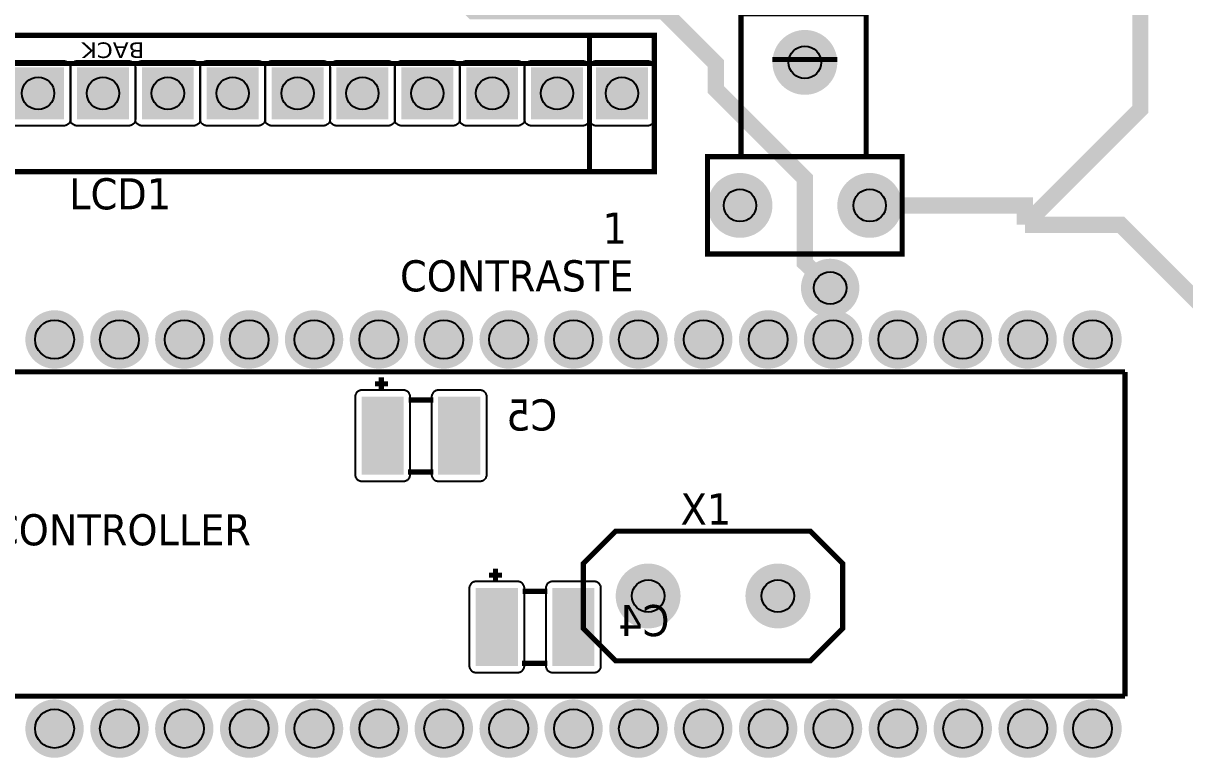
# Model space of a CAD drawing. Header units: millimetres. Extents: x 123.5 to 144.3, y 105.4 to 121.6.
# Drawn here: x 127.216 to 130.439, y 109.876 to 111.914 of the extents above; entities that cross this region are included whole.
import ezdxf

# ---------------------------------------------------------------- set-up
doc = ezdxf.new("R2010")
doc.units = ezdxf.units.MM
doc.layers.add('DESC', color=250, linetype='Continuous')
doc.styles.get("Standard").update_dxf_attribs({"font": 'tahoma.ttf'})

# ---------------------------------------------------------------- blocks, each defined once
blk = doc.blocks.new('RPAD')
blk.add_trace([(-0.5, -0.5), (-0.5, 0.5), (0.5, -0.5), (0.5, 0.5)])
blk = doc.blocks.new('EPAD')
at = {"const_width": 0.5}
blk.add_lwpolyline([(-0.25, 0, 1), (0.25, 0, 1)], format="xyb", close=True, dxfattribs=at)
blk = doc.blocks.new('Electronica')
for points, const_width in [([(129.8625, 112.7695), (129.8625, 112.7049), (129.9462, 112.6212), (130.2399, 112.6212), (130.3207, 112.5404), (130.3207, 112.5001), (130.458, 112.3628), (130.458, 112.2331), (130.4969, 112.1943)], 0.025), ([(130.797, 112.2917), (130.975, 112.4698), (130.975, 112.6659), (130.99, 112.6808)], 0.025), ([(130.3595, 112.3964), (130.5524, 112.3964), (130.5524, 112.6169), (130.3595, 112.6169), (130.3595, 112.3964)], 0.008), ([(130.3595, 112.3964), (130.5524, 112.3964), (130.5524, 112.6169), (130.3595, 112.6169), (130.3595, 112.3964)], 0.008), ([(130.3595, 112.3964), (130.5524, 112.3964), (130.5524, 112.6169), (130.3595, 112.6169), (130.3595, 112.3964)], 0.008), ([(128.6219, 112.3735), (130.2259, 112.3735), (130.2259, 112.5838), (128.6219, 112.5838), (128.6219, 112.3735)], 0.008), ([(128.6219, 112.3735), (130.2259, 112.3735), (130.2259, 112.5838), (128.6219, 112.5838), (128.6219, 112.3735)], 0.008), ([(128.6219, 112.3735), (130.2259, 112.3735), (130.2259, 112.5838), (128.6219, 112.5838), (128.6219, 112.3735)], 0.008), ([(130.1259, 112.3775), (130.1259, 112.5798)], 0.008), ([(130.1259, 112.3775), (130.1259, 112.5798)], 0.008), ([(130.1259, 112.3775), (130.1259, 112.5798)], 0.008), ([(130.2231, 112.5405), (128.6247, 112.5405)], 0.008), ([(130.2231, 112.5405), (128.6247, 112.5405)], 0.008), ([(130.2231, 112.5405), (128.6247, 112.5405)], 0.008), ([(130.4079, 112.5466), (130.5079, 112.5466)], 0.008), ([(130.4079, 112.5466), (130.5079, 112.5466)], 0.008), ([(130.4079, 112.5466), (130.5079, 112.5466)], 0.008), ([(130.3079, 112.2466), (130.6079, 112.2466), (130.6079, 112.3966), (130.3079, 112.3966), (130.3079, 112.2466)], 0.008), ([(130.3079, 112.2466), (130.6079, 112.2466), (130.6079, 112.3966), (130.3079, 112.3966), (130.3079, 112.2466)], 0.008), ([(130.3079, 112.2466), (130.6079, 112.2466), (130.6079, 112.3966), (130.3079, 112.3966), (130.3079, 112.2466)], 0.008), ([(130.5579, 112.3216), (130.797, 112.3216), (130.797, 112.2917)], 0.025), ([(130.797, 112.2917), (130.945, 112.2917), (131.0958, 112.1409), (131.0958, 111.9535), (131.1037, 111.9456)], 0.025), ([(128.9513, 112.0649), (130.9513, 112.0649)], 0.008), ([(128.9513, 112.0649), (130.9513, 112.0649)], 0.008), ([(128.9513, 112.0649), (130.9513, 112.0649)], 0.008), ([(130.9513, 112.0649), (130.9513, 111.5649)], 0.008), ([(130.9513, 112.0649), (130.9513, 111.5649)], 0.008), ([(130.9513, 112.0649), (130.9513, 111.5649)], 0.008), ([(129.8151, 112.0465), (129.7951, 112.0465)], 0.008), ([(129.8151, 112.0465), (129.7951, 112.0465)], 0.008), ([(129.8151, 112.0465), (129.7951, 112.0465)], 0.008), ([(129.8051, 112.0365), (129.8051, 112.0565)], 0.008), ([(129.8051, 112.0365), (129.8051, 112.0565)], 0.008), ([(129.8051, 112.0365), (129.8051, 112.0565)], 0.008), ([(129.8851, 112.0215), (129.8471, 112.0215)], 0.008), ([(129.8851, 112.0215), (129.8471, 112.0215)], 0.008), ([(129.8851, 112.0215), (129.8471, 112.0215)], 0.008), ([(129.8851, 111.9105), (129.8461, 111.9105)], 0.008), ([(129.8851, 111.9105), (129.8461, 111.9105)], 0.008), ([(129.8851, 111.9105), (129.8461, 111.9105)], 0.008), ([(130.1663, 111.8194), (130.4663, 111.8194), (130.5163, 111.7694), (130.5163, 111.6694), (130.4663, 111.6194), (130.1663, 111.6194), (130.1163, 111.6694), (130.1163, 111.7694), (130.1663, 111.8194)], 0.008), ([(130.1663, 111.8194), (130.4663, 111.8194), (130.5163, 111.7694), (130.5163, 111.6694), (130.4663, 111.6194), (130.1663, 111.6194), (130.1163, 111.6694), (130.1163, 111.7694), (130.1663, 111.8194)], 0.008), ([(130.1663, 111.8194), (130.4663, 111.8194), (130.5163, 111.7694), (130.5163, 111.6694), (130.4663, 111.6194), (130.1663, 111.6194), (130.1163, 111.6694), (130.1163, 111.7694), (130.1663, 111.8194)], 0.008), ([(129.9811, 111.7415), (129.9811, 111.7615)], 0.008), ([(129.9811, 111.7415), (129.9811, 111.7615)], 0.008), ([(129.9811, 111.7415), (129.9811, 111.7615)], 0.008), ([(129.9911, 111.7515), (129.9711, 111.7515)], 0.008), ([(129.9911, 111.7515), (129.9711, 111.7515)], 0.008), ([(129.9911, 111.7515), (129.9711, 111.7515)], 0.008), ([(130.0611, 111.7265), (130.0231, 111.7265)], 0.008), ([(130.0611, 111.7265), (130.0231, 111.7265)], 0.008), ([(130.0611, 111.7265), (130.0231, 111.7265)], 0.008), ([(130.0611, 111.6155), (130.0221, 111.6155)], 0.008), ([(130.0611, 111.6155), (130.0221, 111.6155)], 0.008), ([(130.0611, 111.6155), (130.0221, 111.6155)], 0.008), ([(128.9513, 111.5649), (130.9513, 111.5649)], 0.008), ([(128.9513, 111.5649), (130.9513, 111.5649)], 0.008), ([(128.9513, 111.5649), (130.9513, 111.5649)], 0.008)]:
    blk.add_lwpolyline(points, dxfattribs=dict(const_width=const_width))
blk.add_lwpolyline([(129.2359, 112.5444), (129.3159, 112.5444), (129.3169, 112.5444), (129.3179, 112.5442), (129.3189, 112.544), (129.3198, 112.5436), (129.3207, 112.5432), (129.3215, 112.5427), (129.3223, 112.5422), (129.323, 112.5415), (129.3236, 112.5408), (129.3242, 112.54), (129.3247, 112.5392), (129.3251, 112.5383), (129.3254, 112.5374), (129.3257, 112.5364), (129.3258, 112.5354), (129.3259, 112.5344), (129.3259, 112.4544), (129.3258, 112.4534), (129.3257, 112.4524), (129.3254, 112.4514), (129.3251, 112.4505), (129.3247, 112.4496), (129.3242, 112.4488), (129.3236, 112.448), (129.323, 112.4473), (129.3223, 112.4467), (129.3215, 112.4461), (129.3207, 112.4456), (129.3198, 112.4452), (129.3189, 112.4448), (129.3179, 112.4446), (129.3169, 112.4445), (129.3159, 112.4444), (129.3159, 112.4444), (129.2359, 112.4444)])
for points in [[(129.4159, 112.4444), (129.3359, 112.4444), (129.3348, 112.4445), (129.3338, 112.4446), (129.3328, 112.4448), (129.3319, 112.4452), (129.331, 112.4456), (129.3302, 112.4461), (129.3295, 112.4467), (129.3287, 112.4473), (129.3281, 112.448), (129.3275, 112.4488), (129.327, 112.4496), (129.3266, 112.4505), (129.3263, 112.4514), (129.3261, 112.4524), (129.3259, 112.4534), (129.3259, 112.4544), (129.3259, 112.5344), (129.3259, 112.5354), (129.3261, 112.5364), (129.3263, 112.5374), (129.3266, 112.5383), (129.327, 112.5392), (129.3275, 112.54), (129.3281, 112.5408), (129.3287, 112.5415), (129.3295, 112.5422), (129.3302, 112.5427), (129.331, 112.5432), (129.3319, 112.5436), (129.3328, 112.544), (129.3338, 112.5442), (129.3348, 112.5444), (129.3359, 112.5444), (129.4159, 112.5444), (129.4169, 112.5444), (129.4179, 112.5442), (129.4189, 112.544), (129.4198, 112.5436), (129.4207, 112.5432), (129.4215, 112.5427), (129.4223, 112.5422), (129.423, 112.5415), (129.4236, 112.5408), (129.4242, 112.54), (129.4247, 112.5392), (129.4251, 112.5383), (129.4254, 112.5374), (129.4257, 112.5364), (129.4258, 112.5354), (129.4259, 112.5344), (129.4259, 112.4544), (129.4258, 112.4534), (129.4257, 112.4524), (129.4254, 112.4514), (129.4251, 112.4505), (129.4247, 112.4496), (129.4242, 112.4488), (129.4236, 112.448), (129.423, 112.4473), (129.4223, 112.4467), (129.4215, 112.4461), (129.4207, 112.4456), (129.4198, 112.4452), (129.4189, 112.4448), (129.4179, 112.4446), (129.4169, 112.4445), (129.4159, 112.4444)], [(129.5159, 112.4444), (129.4359, 112.4444), (129.4348, 112.4445), (129.4338, 112.4446), (129.4328, 112.4448), (129.4319, 112.4452), (129.431, 112.4456), (129.4302, 112.4461), (129.4295, 112.4467), (129.4287, 112.4473), (129.4281, 112.448), (129.4275, 112.4488), (129.427, 112.4496), (129.4266, 112.4505), (129.4263, 112.4514), (129.4261, 112.4524), (129.4259, 112.4534), (129.4259, 112.4544), (129.4259, 112.5344), (129.4259, 112.5354), (129.4261, 112.5364), (129.4263, 112.5374), (129.4266, 112.5383), (129.427, 112.5392), (129.4275, 112.54), (129.4281, 112.5408), (129.4287, 112.5415), (129.4295, 112.5422), (129.4302, 112.5427), (129.431, 112.5432), (129.4319, 112.5436), (129.4328, 112.544), (129.4338, 112.5442), (129.4348, 112.5444), (129.4359, 112.5444), (129.5159, 112.5444), (129.5169, 112.5444), (129.5179, 112.5442), (129.5189, 112.544), (129.5198, 112.5436), (129.5207, 112.5432), (129.5215, 112.5427), (129.5223, 112.5422), (129.523, 112.5415), (129.5236, 112.5408), (129.5242, 112.54), (129.5247, 112.5392), (129.5251, 112.5383), (129.5254, 112.5374), (129.5257, 112.5364), (129.5258, 112.5354), (129.5259, 112.5344), (129.5259, 112.4544), (129.5258, 112.4534), (129.5257, 112.4524), (129.5254, 112.4514), (129.5251, 112.4505), (129.5247, 112.4496), (129.5242, 112.4488), (129.5236, 112.448), (129.523, 112.4473), (129.5223, 112.4467), (129.5215, 112.4461), (129.5207, 112.4456), (129.5198, 112.4452), (129.5189, 112.4448), (129.5179, 112.4446), (129.5169, 112.4445), (129.5159, 112.4444)], [(129.6159, 112.4444), (129.5359, 112.4444), (129.5348, 112.4445), (129.5338, 112.4446), (129.5328, 112.4448), (129.5319, 112.4452), (129.531, 112.4456), (129.5302, 112.4461), (129.5295, 112.4467), (129.5287, 112.4473), (129.5281, 112.448), (129.5275, 112.4488), (129.527, 112.4496), (129.5266, 112.4505), (129.5263, 112.4514), (129.5261, 112.4524), (129.5259, 112.4534), (129.5259, 112.4544), (129.5259, 112.5344), (129.5259, 112.5354), (129.5261, 112.5364), (129.5263, 112.5374), (129.5266, 112.5383), (129.527, 112.5392), (129.5275, 112.54), (129.5281, 112.5408), (129.5287, 112.5415), (129.5295, 112.5422), (129.5302, 112.5427), (129.531, 112.5432), (129.5319, 112.5436), (129.5328, 112.544), (129.5338, 112.5442), (129.5348, 112.5444), (129.5359, 112.5444), (129.6159, 112.5444), (129.6169, 112.5444), (129.6179, 112.5442), (129.6189, 112.544), (129.6198, 112.5436), (129.6207, 112.5432), (129.6215, 112.5427), (129.6223, 112.5422), (129.623, 112.5415), (129.6236, 112.5408), (129.6242, 112.54), (129.6247, 112.5392), (129.6251, 112.5383), (129.6254, 112.5374), (129.6257, 112.5364), (129.6258, 112.5354), (129.6259, 112.5344), (129.6259, 112.4544), (129.6258, 112.4534), (129.6257, 112.4524), (129.6254, 112.4514), (129.6251, 112.4505), (129.6247, 112.4496), (129.6242, 112.4488), (129.6236, 112.448), (129.623, 112.4473), (129.6223, 112.4467), (129.6215, 112.4461), (129.6207, 112.4456), (129.6198, 112.4452), (129.6189, 112.4448), (129.6179, 112.4446), (129.6169, 112.4445), (129.6159, 112.4444)], [(129.7159, 112.4444), (129.6359, 112.4444), (129.6348, 112.4445), (129.6338, 112.4446), (129.6328, 112.4448), (129.6319, 112.4452), (129.631, 112.4456), (129.6302, 112.4461), (129.6295, 112.4467), (129.6287, 112.4473), (129.6281, 112.448), (129.6275, 112.4488), (129.627, 112.4496), (129.6266, 112.4505), (129.6263, 112.4514), (129.6261, 112.4524), (129.6259, 112.4534), (129.6259, 112.4544), (129.6259, 112.5344), (129.6259, 112.5354), (129.6261, 112.5364), (129.6263, 112.5374), (129.6266, 112.5383), (129.627, 112.5392), (129.6275, 112.54), (129.6281, 112.5408), (129.6287, 112.5415), (129.6295, 112.5422), (129.6302, 112.5427), (129.631, 112.5432), (129.6319, 112.5436), (129.6328, 112.544), (129.6338, 112.5442), (129.6348, 112.5444), (129.6359, 112.5444), (129.7159, 112.5444), (129.7169, 112.5444), (129.7179, 112.5442), (129.7189, 112.544), (129.7198, 112.5436), (129.7207, 112.5432), (129.7215, 112.5427), (129.7223, 112.5422), (129.723, 112.5415), (129.7236, 112.5408), (129.7242, 112.54), (129.7247, 112.5392), (129.7251, 112.5383), (129.7254, 112.5374), (129.7257, 112.5364), (129.7258, 112.5354), (129.7259, 112.5344), (129.7259, 112.4544), (129.7258, 112.4534), (129.7257, 112.4524), (129.7254, 112.4514), (129.7251, 112.4505), (129.7247, 112.4496), (129.7242, 112.4488), (129.7236, 112.448), (129.723, 112.4473), (129.7223, 112.4467), (129.7215, 112.4461), (129.7207, 112.4456), (129.7198, 112.4452), (129.7189, 112.4448), (129.7179, 112.4446), (129.7169, 112.4445), (129.7159, 112.4444)], [(129.8159, 112.4444), (129.7359, 112.4444), (129.7348, 112.4445), (129.7338, 112.4446), (129.7328, 112.4448), (129.7319, 112.4452), (129.731, 112.4456), (129.7302, 112.4461), (129.7295, 112.4467), (129.7287, 112.4473), (129.7281, 112.448), (129.7275, 112.4488), (129.727, 112.4496), (129.7266, 112.4505), (129.7263, 112.4514), (129.7261, 112.4524), (129.7259, 112.4534), (129.7259, 112.4544), (129.7259, 112.5344), (129.7259, 112.5354), (129.7261, 112.5364), (129.7263, 112.5374), (129.7266, 112.5383), (129.727, 112.5392), (129.7275, 112.54), (129.7281, 112.5408), (129.7287, 112.5415), (129.7295, 112.5422), (129.7302, 112.5427), (129.731, 112.5432), (129.7319, 112.5436), (129.7328, 112.544), (129.7338, 112.5442), (129.7348, 112.5444), (129.7359, 112.5444), (129.8159, 112.5444), (129.8169, 112.5444), (129.8179, 112.5442), (129.8189, 112.544), (129.8198, 112.5436), (129.8207, 112.5432), (129.8215, 112.5427), (129.8223, 112.5422), (129.823, 112.5415), (129.8236, 112.5408), (129.8242, 112.54), (129.8247, 112.5392), (129.8251, 112.5383), (129.8254, 112.5374), (129.8257, 112.5364), (129.8258, 112.5354), (129.8259, 112.5344), (129.8259, 112.4544), (129.8258, 112.4534), (129.8257, 112.4524), (129.8254, 112.4514), (129.8251, 112.4505), (129.8247, 112.4496), (129.8242, 112.4488), (129.8236, 112.448), (129.823, 112.4473), (129.8223, 112.4467), (129.8215, 112.4461), (129.8207, 112.4456), (129.8198, 112.4452), (129.8189, 112.4448), (129.8179, 112.4446), (129.8169, 112.4445), (129.8159, 112.4444)], [(129.9159, 112.4444), (129.8359, 112.4444), (129.8348, 112.4445), (129.8338, 112.4446), (129.8328, 112.4448), (129.8319, 112.4452), (129.831, 112.4456), (129.8302, 112.4461), (129.8295, 112.4467), (129.8287, 112.4473), (129.8281, 112.448), (129.8275, 112.4488), (129.827, 112.4496), (129.8266, 112.4505), (129.8263, 112.4514), (129.8261, 112.4524), (129.8259, 112.4534), (129.8259, 112.4544), (129.8259, 112.5344), (129.8259, 112.5354), (129.8261, 112.5364), (129.8263, 112.5374), (129.8266, 112.5383), (129.827, 112.5392), (129.8275, 112.54), (129.8281, 112.5408), (129.8287, 112.5415), (129.8295, 112.5422), (129.8302, 112.5427), (129.831, 112.5432), (129.8319, 112.5436), (129.8328, 112.544), (129.8338, 112.5442), (129.8348, 112.5444), (129.8359, 112.5444), (129.9159, 112.5444), (129.9169, 112.5444), (129.9179, 112.5442), (129.9189, 112.544), (129.9198, 112.5436), (129.9207, 112.5432), (129.9215, 112.5427), (129.9223, 112.5422), (129.923, 112.5415), (129.9236, 112.5408), (129.9242, 112.54), (129.9247, 112.5392), (129.9251, 112.5383), (129.9254, 112.5374), (129.9257, 112.5364), (129.9258, 112.5354), (129.9259, 112.5344), (129.9259, 112.4544), (129.9258, 112.4534), (129.9257, 112.4524), (129.9254, 112.4514), (129.9251, 112.4505), (129.9247, 112.4496), (129.9242, 112.4488), (129.9236, 112.448), (129.923, 112.4473), (129.9223, 112.4467), (129.9215, 112.4461), (129.9207, 112.4456), (129.9198, 112.4452), (129.9189, 112.4448), (129.9179, 112.4446), (129.9169, 112.4445), (129.9159, 112.4444)], [(130.0159, 112.4444), (129.9359, 112.4444), (129.9348, 112.4445), (129.9338, 112.4446), (129.9328, 112.4448), (129.9319, 112.4452), (129.931, 112.4456), (129.9302, 112.4461), (129.9295, 112.4467), (129.9287, 112.4473), (129.9281, 112.448), (129.9275, 112.4488), (129.927, 112.4496), (129.9266, 112.4505), (129.9263, 112.4514), (129.9261, 112.4524), (129.9259, 112.4534), (129.9259, 112.4544), (129.9259, 112.5344), (129.9259, 112.5354), (129.9261, 112.5364), (129.9263, 112.5374), (129.9266, 112.5383), (129.927, 112.5392), (129.9275, 112.54), (129.9281, 112.5408), (129.9287, 112.5415), (129.9295, 112.5422), (129.9302, 112.5427), (129.931, 112.5432), (129.9319, 112.5436), (129.9328, 112.544), (129.9338, 112.5442), (129.9348, 112.5444), (129.9359, 112.5444), (130.0159, 112.5444), (130.0169, 112.5444), (130.0179, 112.5442), (130.0189, 112.544), (130.0198, 112.5436), (130.0207, 112.5432), (130.0215, 112.5427), (130.0223, 112.5422), (130.023, 112.5415), (130.0236, 112.5408), (130.0242, 112.54), (130.0247, 112.5392), (130.0251, 112.5383), (130.0254, 112.5374), (130.0257, 112.5364), (130.0258, 112.5354), (130.0259, 112.5344), (130.0259, 112.4544), (130.0258, 112.4534), (130.0257, 112.4524), (130.0254, 112.4514), (130.0251, 112.4505), (130.0247, 112.4496), (130.0242, 112.4488), (130.0236, 112.448), (130.023, 112.4473), (130.0223, 112.4467), (130.0215, 112.4461), (130.0207, 112.4456), (130.0198, 112.4452), (130.0189, 112.4448), (130.0179, 112.4446), (130.0169, 112.4445), (130.0159, 112.4444)], [(130.1159, 112.4444), (130.0359, 112.4444), (130.0348, 112.4445), (130.0338, 112.4446), (130.0328, 112.4448), (130.0319, 112.4452), (130.031, 112.4456), (130.0302, 112.4461), (130.0295, 112.4467), (130.0287, 112.4473), (130.0281, 112.448), (130.0275, 112.4488), (130.027, 112.4496), (130.0266, 112.4505), (130.0263, 112.4514), (130.0261, 112.4524), (130.0259, 112.4534), (130.0259, 112.4544), (130.0259, 112.5344), (130.0259, 112.5354), (130.0261, 112.5364), (130.0263, 112.5374), (130.0266, 112.5383), (130.027, 112.5392), (130.0275, 112.54), (130.0281, 112.5408), (130.0287, 112.5415), (130.0295, 112.5422), (130.0302, 112.5427), (130.031, 112.5432), (130.0319, 112.5436), (130.0328, 112.544), (130.0338, 112.5442), (130.0348, 112.5444), (130.0359, 112.5444), (130.1159, 112.5444), (130.1169, 112.5444), (130.1179, 112.5442), (130.1189, 112.544), (130.1198, 112.5436), (130.1207, 112.5432), (130.1215, 112.5427), (130.1223, 112.5422), (130.123, 112.5415), (130.1236, 112.5408), (130.1242, 112.54), (130.1247, 112.5392), (130.1251, 112.5383), (130.1254, 112.5374), (130.1257, 112.5364), (130.1258, 112.5354), (130.1259, 112.5344), (130.1259, 112.4544), (130.1258, 112.4534), (130.1257, 112.4524), (130.1254, 112.4514), (130.1251, 112.4505), (130.1247, 112.4496), (130.1242, 112.4488), (130.1236, 112.448), (130.123, 112.4473), (130.1223, 112.4467), (130.1215, 112.4461), (130.1207, 112.4456), (130.1198, 112.4452), (130.1189, 112.4448), (130.1179, 112.4446), (130.1169, 112.4445), (130.1159, 112.4444)], [(130.2159, 112.4444), (130.1359, 112.4444), (130.1348, 112.4445), (130.1338, 112.4446), (130.1328, 112.4448), (130.1319, 112.4452), (130.131, 112.4456), (130.1302, 112.4461), (130.1295, 112.4467), (130.1287, 112.4473), (130.1281, 112.448), (130.1275, 112.4488), (130.127, 112.4496), (130.1266, 112.4505), (130.1263, 112.4514), (130.1261, 112.4524), (130.1259, 112.4534), (130.1259, 112.4544), (130.1259, 112.5344), (130.1259, 112.5354), (130.1261, 112.5364), (130.1263, 112.5374), (130.1266, 112.5383), (130.127, 112.5392), (130.1275, 112.54), (130.1281, 112.5408), (130.1287, 112.5415), (130.1295, 112.5422), (130.1302, 112.5427), (130.131, 112.5432), (130.1319, 112.5436), (130.1328, 112.544), (130.1338, 112.5442), (130.1348, 112.5444), (130.1359, 112.5444), (130.2159, 112.5444), (130.2169, 112.5444), (130.2179, 112.5442), (130.2189, 112.544), (130.2198, 112.5436), (130.2207, 112.5432), (130.2215, 112.5427), (130.2223, 112.5422), (130.223, 112.5415), (130.2236, 112.5408), (130.2242, 112.54), (130.2247, 112.5392), (130.2251, 112.5383), (130.2254, 112.5374), (130.2257, 112.5364), (130.2258, 112.5354), (130.2259, 112.5344), (130.2259, 112.4544), (130.2258, 112.4534), (130.2257, 112.4524), (130.2254, 112.4514), (130.2251, 112.4505), (130.2247, 112.4496), (130.2242, 112.4488), (130.2236, 112.448), (130.223, 112.4473), (130.2223, 112.4467), (130.2215, 112.4461), (130.2207, 112.4456), (130.2198, 112.4452), (130.2189, 112.4448), (130.2179, 112.4446), (130.2169, 112.4445), (130.2159, 112.4444)], [(129.8396, 112.0365), (129.7746, 112.0365), (129.7736, 112.0365), (129.7725, 112.0363), (129.7716, 112.0361), (129.7707, 112.0357), (129.7698, 112.0353), (129.769, 112.0348), (129.7682, 112.0343), (129.7675, 112.0336), (129.7668, 112.0329), (129.7663, 112.0321), (129.7658, 112.0313), (129.7654, 112.0304), (129.765, 112.0295), (129.7648, 112.0286), (129.7646, 112.0276), (129.7646, 112.0265), (129.7646, 111.9065), (129.7646, 111.9055), (129.7648, 111.9045), (129.765, 111.9035), (129.7654, 111.9026), (129.7658, 111.9017), (129.7663, 111.9009), (129.7668, 111.9001), (129.7675, 111.8994), (129.7682, 111.8988), (129.769, 111.8982), (129.7698, 111.8977), (129.7707, 111.8973), (129.7716, 111.897), (129.7725, 111.8967), (129.7736, 111.8966), (129.7746, 111.8965), (129.8396, 111.8965), (129.8406, 111.8966), (129.8416, 111.8967), (129.8426, 111.897), (129.8435, 111.8973), (129.8444, 111.8977), (129.8452, 111.8982), (129.846, 111.8988), (129.8467, 111.8994), (129.8473, 111.9001), (129.8479, 111.9009), (129.8484, 111.9017), (129.8488, 111.9026), (129.8492, 111.9035), (129.8494, 111.9045), (129.8495, 111.9055), (129.8496, 111.9065), (129.8496, 112.0265), (129.8495, 112.0276), (129.8494, 112.0286), (129.8492, 112.0295), (129.8488, 112.0304), (129.8484, 112.0313), (129.8479, 112.0321), (129.8473, 112.0329), (129.8467, 112.0336), (129.846, 112.0343), (129.8452, 112.0348), (129.8444, 112.0353), (129.8435, 112.0357), (129.8426, 112.0361), (129.8416, 112.0363), (129.8406, 112.0365), (129.8396, 112.0365)], [(129.9576, 112.0365), (129.8926, 112.0365), (129.8916, 112.0365), (129.8905, 112.0363), (129.8896, 112.0361), (129.8887, 112.0357), (129.8878, 112.0353), (129.887, 112.0348), (129.8862, 112.0343), (129.8855, 112.0336), (129.8848, 112.0329), (129.8843, 112.0321), (129.8838, 112.0313), (129.8834, 112.0304), (129.883, 112.0295), (129.8828, 112.0286), (129.8826, 112.0276), (129.8826, 112.0265), (129.8826, 111.9065), (129.8826, 111.9055), (129.8828, 111.9045), (129.883, 111.9035), (129.8834, 111.9026), (129.8838, 111.9017), (129.8843, 111.9009), (129.8848, 111.9001), (129.8855, 111.8994), (129.8862, 111.8988), (129.887, 111.8982), (129.8878, 111.8977), (129.8887, 111.8973), (129.8896, 111.897), (129.8905, 111.8967), (129.8916, 111.8966), (129.8926, 111.8965), (129.9576, 111.8965), (129.9586, 111.8966), (129.9596, 111.8967), (129.9606, 111.897), (129.9615, 111.8973), (129.9624, 111.8977), (129.9632, 111.8982), (129.964, 111.8988), (129.9647, 111.8994), (129.9653, 111.9001), (129.9659, 111.9009), (129.9664, 111.9017), (129.9668, 111.9026), (129.9672, 111.9035), (129.9674, 111.9045), (129.9675, 111.9055), (129.9676, 111.9065), (129.9676, 112.0265), (129.9675, 112.0276), (129.9674, 112.0286), (129.9672, 112.0295), (129.9668, 112.0304), (129.9664, 112.0313), (129.9659, 112.0321), (129.9653, 112.0329), (129.9647, 112.0336), (129.964, 112.0343), (129.9632, 112.0348), (129.9624, 112.0353), (129.9615, 112.0357), (129.9606, 112.0361), (129.9596, 112.0363), (129.9586, 112.0365), (129.9576, 112.0365)], [(130.0156, 111.7415), (129.9506, 111.7415), (129.9496, 111.7415), (129.9485, 111.7413), (129.9476, 111.7411), (129.9467, 111.7407), (129.9458, 111.7403), (129.945, 111.7398), (129.9442, 111.7393), (129.9435, 111.7386), (129.9428, 111.7379), (129.9423, 111.7371), (129.9418, 111.7363), (129.9414, 111.7354), (129.941, 111.7345), (129.9408, 111.7336), (129.9406, 111.7326), (129.9406, 111.7315), (129.9406, 111.6115), (129.9406, 111.6105), (129.9408, 111.6095), (129.941, 111.6085), (129.9414, 111.6076), (129.9418, 111.6067), (129.9423, 111.6059), (129.9428, 111.6051), (129.9435, 111.6044), (129.9442, 111.6038), (129.945, 111.6032), (129.9458, 111.6027), (129.9467, 111.6023), (129.9476, 111.602), (129.9485, 111.6017), (129.9496, 111.6016), (129.9506, 111.6015), (130.0156, 111.6015), (130.0166, 111.6016), (130.0176, 111.6017), (130.0186, 111.602), (130.0195, 111.6023), (130.0204, 111.6027), (130.0212, 111.6032), (130.022, 111.6038), (130.0227, 111.6044), (130.0233, 111.6051), (130.0239, 111.6059), (130.0244, 111.6067), (130.0248, 111.6076), (130.0252, 111.6085), (130.0254, 111.6095), (130.0255, 111.6105), (130.0256, 111.6115), (130.0256, 111.7315), (130.0255, 111.7326), (130.0254, 111.7336), (130.0252, 111.7345), (130.0248, 111.7354), (130.0244, 111.7363), (130.0239, 111.7371), (130.0233, 111.7379), (130.0227, 111.7386), (130.022, 111.7393), (130.0212, 111.7398), (130.0204, 111.7403), (130.0195, 111.7407), (130.0186, 111.7411), (130.0176, 111.7413), (130.0166, 111.7415), (130.0156, 111.7415)], [(130.1336, 111.7415), (130.0686, 111.7415), (130.0676, 111.7415), (130.0665, 111.7413), (130.0656, 111.7411), (130.0647, 111.7407), (130.0638, 111.7403), (130.063, 111.7398), (130.0622, 111.7393), (130.0615, 111.7386), (130.0608, 111.7379), (130.0603, 111.7371), (130.0598, 111.7363), (130.0594, 111.7354), (130.059, 111.7345), (130.0588, 111.7336), (130.0586, 111.7326), (130.0586, 111.7315), (130.0586, 111.6115), (130.0586, 111.6105), (130.0588, 111.6095), (130.059, 111.6085), (130.0594, 111.6076), (130.0598, 111.6067), (130.0603, 111.6059), (130.0608, 111.6051), (130.0615, 111.6044), (130.0622, 111.6038), (130.063, 111.6032), (130.0638, 111.6027), (130.0647, 111.6023), (130.0656, 111.602), (130.0665, 111.6017), (130.0676, 111.6016), (130.0686, 111.6015), (130.1336, 111.6015), (130.1346, 111.6016), (130.1356, 111.6017), (130.1366, 111.602), (130.1375, 111.6023), (130.1384, 111.6027), (130.1392, 111.6032), (130.14, 111.6038), (130.1407, 111.6044), (130.1413, 111.6051), (130.1419, 111.6059), (130.1424, 111.6067), (130.1428, 111.6076), (130.1432, 111.6085), (130.1434, 111.6095), (130.1435, 111.6105), (130.1436, 111.6115), (130.1436, 111.7315), (130.1435, 111.7326), (130.1434, 111.7336), (130.1432, 111.7345), (130.1428, 111.7354), (130.1424, 111.7363), (130.1419, 111.7371), (130.1413, 111.7379), (130.1407, 111.7386), (130.14, 111.7393), (130.1392, 111.7398), (130.1384, 111.7403), (130.1375, 111.7407), (130.1366, 111.7411), (130.1356, 111.7413), (130.1346, 111.7415), (130.1336, 111.7415)]]:
    blk.add_lwpolyline(points, close=True)
for centre, radius in [((130.4579, 112.5421), 0.025), ((129.2759, 112.4944), 0.025), ((129.3759, 112.4944), 0.025), ((129.4759, 112.4944), 0.025), ((129.5759, 112.4944), 0.025), ((129.6759, 112.4944), 0.025), ((129.7759, 112.4944), 0.025), ((129.8759, 112.4944), 0.025), ((129.9759, 112.4944), 0.025), ((130.0759, 112.4944), 0.025), ((130.1759, 112.4944), 0.025), ((130.3579, 112.3216), 0.025), ((130.5579, 112.3216), 0.025), ((130.4969, 112.1943), 0.025), ((129.3013, 112.1149), 0.03), ((129.4013, 112.1149), 0.03), ((129.5013, 112.1149), 0.03), ((129.6013, 112.1149), 0.03), ((129.7013, 112.1149), 0.03), ((129.8013, 112.1149), 0.03), ((129.9013, 112.1149), 0.03), ((130.0013, 112.1149), 0.03), ((130.1013, 112.1149), 0.03), ((130.2013, 112.1149), 0.03), ((130.3013, 112.1149), 0.03), ((130.4013, 112.1149), 0.03), ((130.5013, 112.1149), 0.03), ((130.6013, 112.1149), 0.03), ((130.7013, 112.1149), 0.03), ((130.8013, 112.1149), 0.03), ((130.9013, 112.1149), 0.03), ((130.2163, 111.7194), 0.025), ((130.4163, 111.7194), 0.025), ((129.3013, 111.5149), 0.03), ((129.4013, 111.5149), 0.03), ((129.5013, 111.5149), 0.03), ((129.6013, 111.5149), 0.03), ((129.7013, 111.5149), 0.03), ((129.8013, 111.5149), 0.03), ((129.9013, 111.5149), 0.03), ((130.0013, 111.5149), 0.03), ((130.1013, 111.5149), 0.03), ((130.2013, 111.5149), 0.03), ((130.3013, 111.5149), 0.03), ((130.4013, 111.5149), 0.03), ((130.5013, 111.5149), 0.03), ((130.6013, 111.5149), 0.03), ((130.7013, 111.5149), 0.03), ((130.8013, 111.5149), 0.03), ((130.9013, 111.5149), 0.03)]:
    blk.add_circle(centre, radius)
for name, p, xscale, yscale in [('EPAD', (130.4579, 112.5421), 0.1, 0.1), ('EPAD', (130.4579, 112.5421), 0.08, 0.08), ('EPAD', (130.3579, 112.3216), 0.1, 0.1), ('EPAD', (130.3579, 112.3216), 0.08, 0.08), ('EPAD', (130.5579, 112.3216), 0.1, 0.1), ('EPAD', (130.5579, 112.3216), 0.08, 0.08), ('EPAD', (130.4969, 112.1943), 0.09, 0.09), ('EPAD', (130.4969, 112.1943), 0.07, 0.07), ('EPAD', (129.3013, 112.1149), 0.09, 0.09), ('EPAD', (129.4013, 112.1149), 0.09, 0.09), ('EPAD', (129.5013, 112.1149), 0.09, 0.09), ('EPAD', (129.6013, 112.1149), 0.09, 0.09), ('EPAD', (129.7013, 112.1149), 0.09, 0.09), ('EPAD', (129.8013, 112.1149), 0.09, 0.09), ('EPAD', (129.9013, 112.1149), 0.09, 0.09), ('EPAD', (130.0013, 112.1149), 0.09, 0.09), ('EPAD', (130.1013, 112.1149), 0.09, 0.09), ('EPAD', (130.2013, 112.1149), 0.09, 0.09), ('EPAD', (130.3013, 112.1149), 0.09, 0.09), ('EPAD', (130.4013, 112.1149), 0.09, 0.09), ('EPAD', (130.5013, 112.1149), 0.09, 0.09), ('EPAD', (130.6013, 112.1149), 0.09, 0.09), ('EPAD', (130.7013, 112.1149), 0.09, 0.09), ('EPAD', (130.8013, 112.1149), 0.09, 0.09), ('EPAD', (130.9013, 112.1149), 0.09, 0.09), ('EPAD', (129.3013, 112.1149), 0.07, 0.07), ('EPAD', (129.4013, 112.1149), 0.07, 0.07), ('EPAD', (129.5013, 112.1149), 0.07, 0.07), ('EPAD', (129.6013, 112.1149), 0.07, 0.07), ('EPAD', (129.7013, 112.1149), 0.07, 0.07), ('EPAD', (129.8013, 112.1149), 0.07, 0.07), ('EPAD', (129.9013, 112.1149), 0.07, 0.07), ('EPAD', (130.0013, 112.1149), 0.07, 0.07), ('EPAD', (130.1013, 112.1149), 0.07, 0.07), ('EPAD', (130.2013, 112.1149), 0.07, 0.07), ('EPAD', (130.3013, 112.1149), 0.07, 0.07), ('EPAD', (130.4013, 112.1149), 0.07, 0.07), ('EPAD', (130.5013, 112.1149), 0.07, 0.07), ('EPAD', (130.6013, 112.1149), 0.07, 0.07), ('EPAD', (130.7013, 112.1149), 0.07, 0.07), ('EPAD', (130.8013, 112.1149), 0.07, 0.07), ('EPAD', (130.9013, 112.1149), 0.07, 0.07), ('RPAD', (129.8071, 111.9665), 0.065, 0.12), ('RPAD', (129.9251, 111.9665), 0.065, 0.12), ('EPAD', (130.2163, 111.7194), 0.1, 0.1), ('EPAD', (130.4163, 111.7194), 0.1, 0.1), ('EPAD', (130.2163, 111.7194), 0.08, 0.08), ('EPAD', (130.4163, 111.7194), 0.08, 0.08), ('RPAD', (129.9831, 111.6715), 0.065, 0.12), ('RPAD', (130.1011, 111.6715), 0.065, 0.12), ('EPAD', (129.3013, 111.5149), 0.09, 0.09), ('EPAD', (129.3013, 111.5149), 0.07, 0.07), ('EPAD', (129.4013, 111.5149), 0.09, 0.09), ('EPAD', (129.4013, 111.5149), 0.07, 0.07), ('EPAD', (129.5013, 111.5149), 0.09, 0.09), ('EPAD', (129.5013, 111.5149), 0.07, 0.07), ('EPAD', (129.6013, 111.5149), 0.09, 0.09), ('EPAD', (129.6013, 111.5149), 0.07, 0.07), ('EPAD', (129.7013, 111.5149), 0.09, 0.09), ('EPAD', (129.7013, 111.5149), 0.07, 0.07), ('EPAD', (129.8013, 111.5149), 0.09, 0.09), ('EPAD', (129.8013, 111.5149), 0.07, 0.07), ('EPAD', (129.9013, 111.5149), 0.09, 0.09), ('EPAD', (129.9013, 111.5149), 0.07, 0.07), ('EPAD', (130.0013, 111.5149), 0.09, 0.09), ('EPAD', (130.0013, 111.5149), 0.07, 0.07), ('EPAD', (130.1013, 111.5149), 0.09, 0.09), ('EPAD', (130.1013, 111.5149), 0.07, 0.07), ('EPAD', (130.2013, 111.5149), 0.09, 0.09), ('EPAD', (130.2013, 111.5149), 0.07, 0.07), ('EPAD', (130.3013, 111.5149), 0.09, 0.09), ('EPAD', (130.3013, 111.5149), 0.07, 0.07), ('EPAD', (130.4013, 111.5149), 0.09, 0.09), ('EPAD', (130.4013, 111.5149), 0.07, 0.07), ('EPAD', (130.5013, 111.5149), 0.09, 0.09), ('EPAD', (130.5013, 111.5149), 0.07, 0.07), ('EPAD', (130.6013, 111.5149), 0.09, 0.09), ('EPAD', (130.6013, 111.5149), 0.07, 0.07), ('EPAD', (130.7013, 111.5149), 0.09, 0.09), ('EPAD', (130.7013, 111.5149), 0.07, 0.07), ('EPAD', (130.8013, 111.5149), 0.09, 0.09), ('EPAD', (130.8013, 111.5149), 0.07, 0.07), ('EPAD', (130.9013, 111.5149), 0.09, 0.09), ('EPAD', (130.9013, 111.5149), 0.07, 0.07)]:
    blk.add_blockref(name, p, dxfattribs=dict(xscale=xscale, yscale=yscale))
at = {"xscale": 0.08, "yscale": 0.08, "rotation": 180}
for p in [(129.2759, 112.4944), (129.3759, 112.4944), (129.4759, 112.4944), (129.5759, 112.4944), (129.6759, 112.4944), (129.7759, 112.4944), (129.8759, 112.4944), (129.9759, 112.4944), (130.0759, 112.4944), (130.1759, 112.4944)]:
    blk.add_blockref('RPAD', p, dxfattribs=at)
at = {"width": 1.25}
blk.add_text('BACK', height=0.024, rotation=180, dxfattribs=at).set_placement((129.4396, 112.5729))
blk.add_text('BACK', height=0.024, rotation=180, dxfattribs=at).set_placement((129.4396, 112.5729))
blk.add_text('BACK', height=0.024, rotation=180, dxfattribs=at).set_placement((129.4396, 112.5729))
at = {"width": 1.041667}
for s, p in [('LCD1', (129.3239, 112.3155)), ('LCD1', (129.3239, 112.3155)), ('LCD1', (129.3239, 112.3155)), ('1', (130.1461, 112.2625)), ('1', (130.1461, 112.2625)), ('1', (130.1461, 112.2625)), ('CONTRASTE', (129.8338, 112.189)), ('CONTRASTE', (129.8338, 112.189)), ('CONTRASTE', (129.8338, 112.189)), ('X1', (130.2663, 111.8294)), ('X1', (130.2663, 111.8294)), ('X1', (130.2663, 111.8294)), ('CFL CONTROLLER', (129.0781, 111.7975)), ('CFL CONTROLLER', (129.0781, 111.7975)), ('CFL CONTROLLER', (129.0781, 111.7975))]:
    blk.add_text(s, height=0.048, dxfattribs=at).set_placement(p)
at = {"text_generation_flag": 2, "width": 1.041667}
for s, p in [('C5', (130.0761, 111.9745)), ('C5', (130.0761, 111.9745)), ('C5', (130.0761, 111.9745)), ('C4', (130.2491, 111.6575)), ('C4', (130.2491, 111.6575)), ('C4', (130.2491, 111.6575))]:
    blk.add_text(s, height=0.048, dxfattribs=at).set_placement(p)

msp = doc.modelspace()

# ---------------------------------------------------------------- block references
at = {"layer": 'DESC', "xscale": 1.8, "yscale": 1.8, "zscale": 1.8}
msp.add_blockref('Electronica', (-105.4393, -90.7701), dxfattribs=at)

doc.saveas('drawing.dxf')
